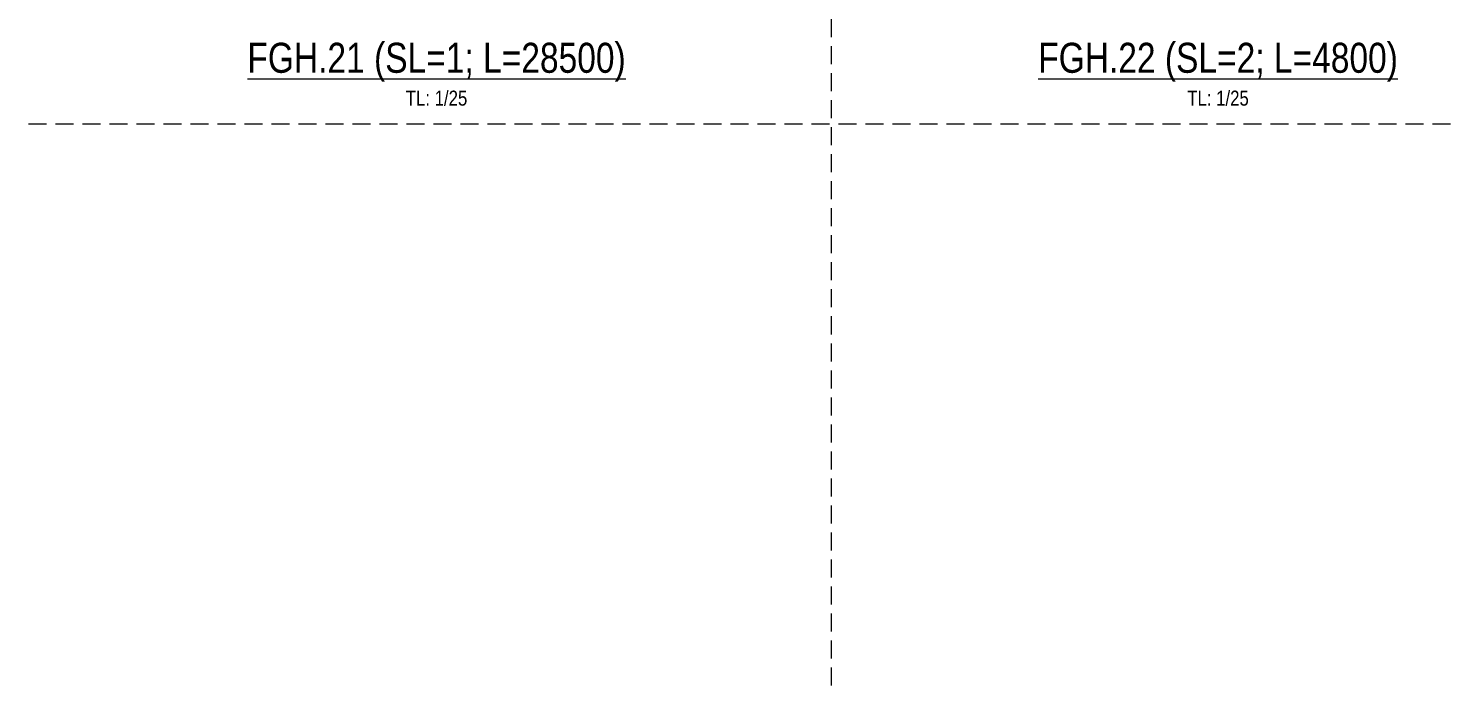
# Model space of a CAD drawing. Header units: millimetres. Extents: x -134772 to 596971, y -129535 to 35703.
# Drawn here: x 42958 to 48862, y -16216 to -13480 of the extents above; entities that cross this region are included whole.
import ezdxf
from ezdxf.enums import TextEntityAlignment as Align

# ---------------------------------------------------------------- set-up
doc = ezdxf.new("R2010")
doc.units = ezdxf.units.MM
doc.header["$MEASUREMENT"] = 0
doc.linetypes.add('HIDDEN', pattern=[0.375, 0.25, -0.125])
doc.layers.add('NDC_S_HATCH MATERIAL', color=8, linetype='Continuous', lineweight=13)
doc.layers.add('NDC_S_VN TEXT', color=7, linetype='Continuous', lineweight=9)
doc.styles.add('ARIAL', font='arial.ttf', dxfattribs={"width": 0.8})

# ---------------------------------------------------------------- blocks, each defined once
blk = doc.blocks.new('kata_block_TD')
at = {"color": 6, "linetype": 'ByBlock', "lineweight": -2, "style": 'ARIAL', "width": 0.8}
blk.add_attdef('SECTDET2', text='', height=5, dxfattribs=at).set_placement((0, 7.97), align=Align.CENTER)
at = {"color": 0, "linetype": 'ByBlock', "lineweight": -2, "style": 'ARIAL', "width": 0.8}
blk.add_attdef('SECTDET1', text='', height=5, dxfattribs=at).set_placement((0, 1.47), align=Align.CENTER)
at = {"color": 3, "lineweight": 25, "style": 'ARIAL', "width": 0.8}
blk.add_attdef('SSCALE', text='', height=2.5, dxfattribs=at).set_placement((0, -4), align=Align.CENTER)

msp = doc.modelspace()

# ---------------------------------------------------------------- linework, layer by layer
at = {"layer": 'NDC_S_HATCH MATERIAL', "linetype": 'HIDDEN', "ltscale": 300}
for p, q in [((46303.6, -16216.1), (46303.6, -2216.1)), ((42957.5, -13877.4), (60889.1, -13875.9))]:
    msp.add_line(p, q, dxfattribs=at)

# ---------------------------------------------------------------- block references
at = {"layer": 'NDC_S_VN TEXT'}
ref = msp.add_blockref('kata_block_TD', (44658.1, -13701.5), dxfattribs=dict(at, xscale=25, yscale=25, zscale=25))
ref.add_attrib('SECTDET1', '%%uFGH.21 (SL=1; L=28500)', dxfattribs={"layer": '0', "color": 0, "linetype": 'ByBlock', "lineweight": -2, "height": 125, "style": 'ARIAL', "width": 0.8}).set_placement((44658.1, -13664.7), align=Align.CENTER)
ref.add_attrib('SSCALE', 'TL: 1/25', dxfattribs={"layer": '0', "color": 3, "lineweight": 25, "height": 62.5, "style": 'ARIAL', "width": 0.8}).set_placement((44658.1, -13801.5), align=Align.CENTER)
ref = msp.add_blockref('kata_block_TD', (47914, -13701.5), dxfattribs=dict(at, xscale=25, yscale=25, zscale=25))
ref.add_attrib('SECTDET1', '%%uFGH.22 (SL=2; L=4800)', dxfattribs={"layer": '0', "color": 0, "linetype": 'ByBlock', "lineweight": -2, "height": 125, "style": 'ARIAL', "width": 0.8}).set_placement((47914, -13664.7), align=Align.CENTER)
ref.add_attrib('SSCALE', 'TL: 1/25', dxfattribs={"layer": '0', "color": 3, "lineweight": 25, "height": 62.5, "style": 'ARIAL', "width": 0.8}).set_placement((47914, -13801.5), align=Align.CENTER)

doc.saveas('drawing.dxf')
